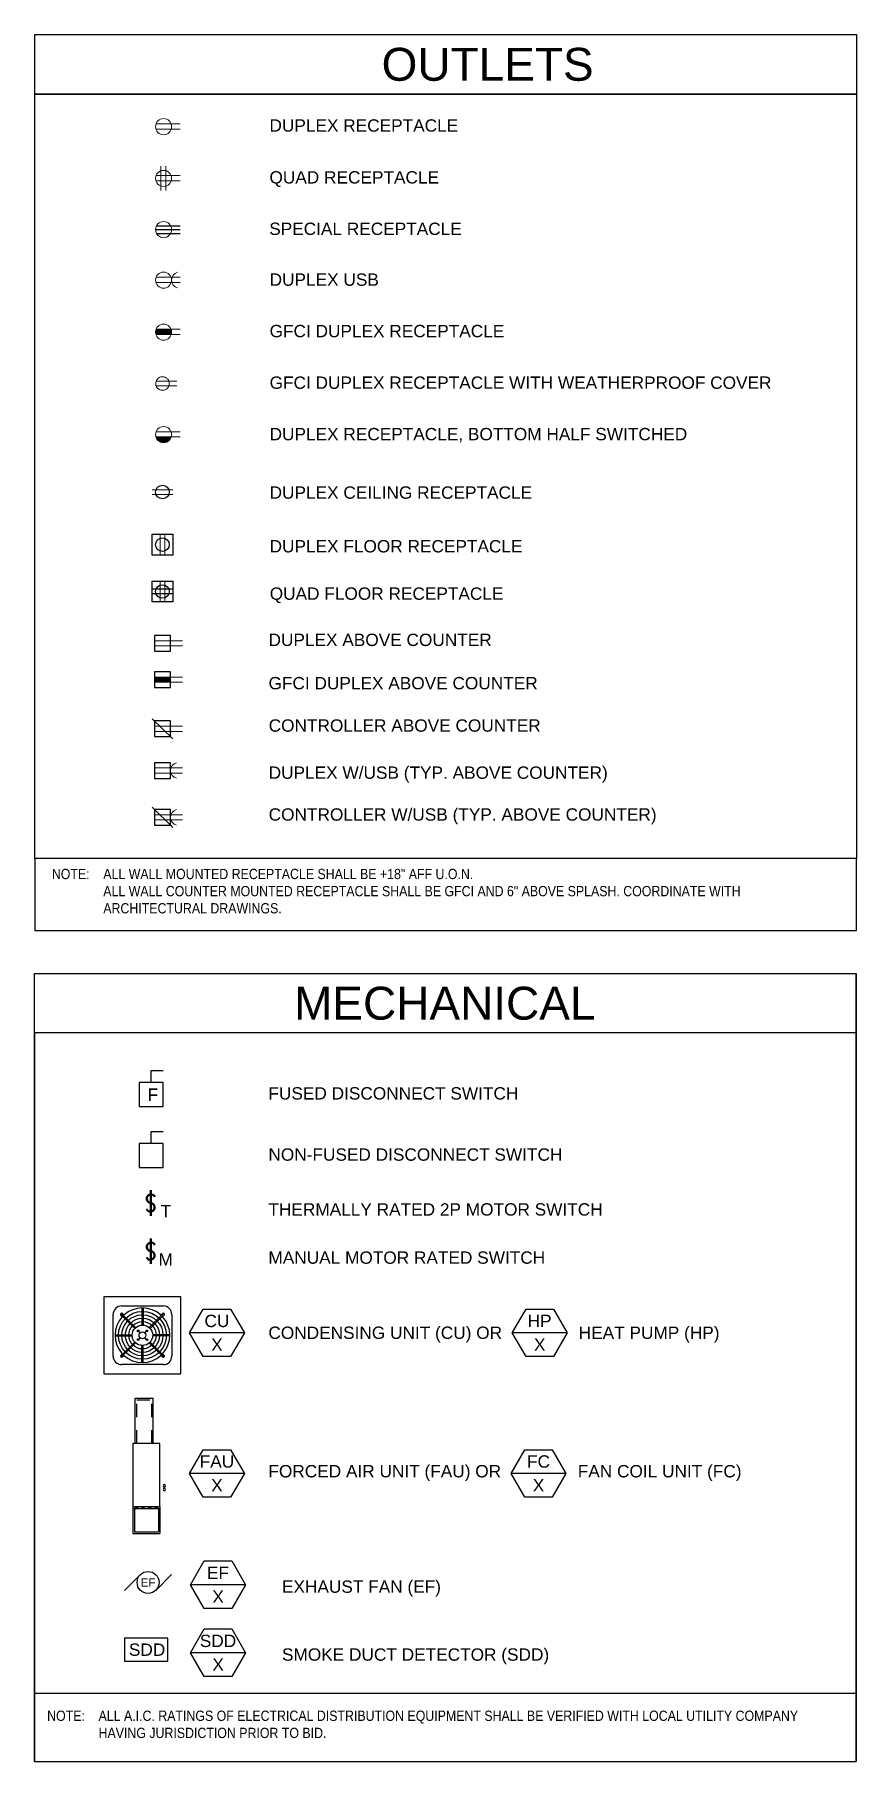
# Paper-space layout 'E-0.2' of a CAD drawing. Header units: inches. Extents: x 0.5 to 40.8, y 0.5 to 29.5.
# Drawn here: x 9.84 to 16.09, y 13.62 to 26.74 of the extents above; entities that cross this region are included whole.
import ezdxf
from ezdxf.enums import TextEntityAlignment as Align

# ---------------------------------------------------------------- set-up
doc = ezdxf.new("R2010")
doc.units = ezdxf.units.IN
doc.header["$LTSCALE"] = 24
doc.header["$MEASUREMENT"] = 0
doc.linetypes.add('HIDDEN2', pattern=[0.1875, 0.125, -0.0625])
for name, color, linetype in [('E-RECEP', 6, 'Continuous'), ('E-SYM', 6, 'Continuous'), ('E-SYM3', 6, 'Continuous'), ('E-TEXT', 2, 'Continuous'), ('E-TXT1', 2, 'Continuous'), ('E-TXT3', 2, 'Continuous'), ('E_RECP', 6, 'Continuous'), ('E_TEXT', 2, 'Continuous'), ('M_TEXT', 2, 'Continuous'), ('MECH_EQUIP', 5, 'Continuous')]:
    doc.layers.add(name, color=color, linetype=linetype)
doc.layers.add('E-SWITCH', color=6, linetype='Continuous', lineweight=50)
doc.styles.add('ARC-TEXT', font='arial.ttf', dxfattribs={"width": 0.86, "height": 4.5})
doc.styles.add('ArialMT', font='arial.ttf')
doc.styles.add('GEC', font='arial.ttf')

# ---------------------------------------------------------------- blocks, each defined once
blk = doc.blocks.new('*U225')
h = blk.add_hatch(color=256)
edge = h.paths.add_edge_path()
edge.add_arc((13.84, -13.9), 0.393, 0, 360)
h = blk.add_hatch(color=256)
edge = h.paths.add_edge_path()
edge.add_arc((17.24, -13.91), 0.393, 0, 360)
h = blk.add_hatch(color=256)
edge = h.paths.add_edge_path()
edge.add_arc((13.83, -17.33), 0.393, 0, 360)
h = blk.add_hatch(color=256)
edge = h.paths.add_edge_path()
edge.add_arc((17.24, -17.33), 0.393, 0, 360)
at = {"color": 2}
for p, q in [((32.47, 1.28), (-1.28, 1.28)), ((-1.28, 1.28), (-1.28, -32.47)), ((32.47, -32.47), (32.47, 1.28)), ((-1.28, -32.47), (32.47, -32.47))]:
    blk.add_line(p, q, dxfattribs=at)
at = {"color": 1}
for p, q in [((5.95, -6.3), (12.24, -12.59)), ((6.76, -7.47), (6.07, -6.78)), ((6.3, -5.95), (12.59, -12.24)), ((7.47, -6.76), (6.78, -6.07)), ((15.34, -3.6), (15.34, -11.1)), ((15.84, -3.6), (15.84, -11.1)), ((24.89, -5.95), (18.59, -12.24)), ((25.24, -6.3), (18.95, -12.59)), ((23.72, -6.76), (24.41, -6.07)), ((24.43, -7.47), (25.11, -6.78)), ((14.53, -14.53), (13.95, -13.96)), ((16.65, -14.53), (17.23, -13.96)), ((3.6, -15.34), (11.1, -15.34)), ((3.6, -15.84), (11.1, -15.84)), ((5.95, -24.89), (12.24, -18.59)), ((6.3, -25.24), (12.59, -18.95)), ((14.53, -16.65), (13.95, -17.23)), ((15.34, -27.59), (15.34, -20.09)), ((15.84, -27.59), (15.84, -20.09)), ((16.65, -16.65), (17.23, -17.23)), ((24.89, -25.24), (18.59, -18.95)), ((25.24, -24.89), (18.95, -18.59)), ((27.59, -15.34), (20.09, -15.34)), ((27.59, -15.84), (20.09, -15.84)), ((6.76, -23.72), (6.07, -24.41)), ((7.47, -24.43), (6.78, -25.11)), ((23.72, -24.43), (24.41, -25.11)), ((24.43, -23.72), (25.11, -24.41))]:
    blk.add_line(p, q, dxfattribs=at)
for points in [[(2.72, -24.76), (2.72, -6.43)], [(6.43, -2.72), (24.76, -2.72)], [(28.47, -6.43), (28.47, -24.76)], [(24.76, -28.47), (6.43, -28.47)]]:
    blk.add_lwpolyline(points)
for centre, radius in [((15.59, -15.59), 10.5), ((15.59, -15.59), 9), ((15.59, -15.59), 7.5), ((15.59, -15.59), 6), ((15.59, -15.59), 4.5), ((13.68, -13.68), 0.393), ((15.59, -15.59), 1.5), ((17.51, -13.68), 0.393), ((13.68, -17.51), 0.393), ((17.51, -17.51), 0.393)]:
    blk.add_circle(centre, radius, dxfattribs=at)
for centre, radius, start, end in [((6.41, -6.41), 3.69, 89.76559, 180.23441), ((24.75, -6.44), 3.72, 0.10613, 89.89387), ((6.43, -24.76), 3.71, 179.974, 270.026), ((24.77, -24.77), 3.7, 269.83281, 0.16719)]:
    blk.add_arc(centre, radius, start, end)
for centre, radius, start, end in [((15.59, -15.59), 12, 137.38802, 222.61198), ((6.43, -6.43), 0.5, 45, 225), ((15.59, -15.59), 12, 47.38802, 132.61198), ((24.76, -6.43), 0.5, 315, 135), ((15.59, -15.59), 12, 317.38802, 42.61198), ((6.43, -24.76), 0.5, 135, 315), ((15.59, -15.59), 12, 227.38802, 312.61198), ((24.76, -24.76), 0.5, 225, 45)]:
    blk.add_arc(centre, radius, start, end, dxfattribs=at)
blk = doc.blocks.new('A$C0F06780D')
for p, q in [((4.99, 0), (9.99, 0)), ((9.99, 0), (9.99, 5))]:
    blk.add_line(p, q)
blk.add_lwpolyline([(-4.99, 4.99), (4.99, 4.99), (4.99, -4.99), (-4.99, -4.99)], close=True)
blk = doc.blocks.new('GE_FAU')
for p, q in [((0, 0), (18, 0)), ((0, -18), (0, 0)), ((18, -18), (18, 0)), ((1, -16.6), (1, -1)), ((1, -1), (17, -1)), ((17, -16.6), (17, -1)), ((0, -16.6), (18, -16.6)), ((1.5, -60), (1.5, -90)), ((13.5, -60), (13.5, -90)), ((1.5, -90), (13.5, -90))]:
    blk.add_line(p, q)
at = {"linetype": 'HIDDEN2'}
for p, q in [((0, -18), (4.5, -16.6)), ((4.5, -16.6), (9, -18)), ((9, -18), (13.5, -16.6)), ((13.5, -16.6), (18, -18)), ((2.5, -60), (2.5, -89)), ((12.5, -60), (12.5, -89)), ((2.5, -89), (12.5, -89))]:
    blk.add_line(p, q, dxfattribs=at)
blk.add_lwpolyline([(0, -60), (0, -18), (18, -18), (18, -60)], close=True)
for centre in [(20.9, -29.2), (20.9, -31.7)]:
    blk.add_circle(centre, 0.875)
blk = doc.blocks.new('GE_EQM_TAG')
blk.add_line((-10, 0), (10, 0))
blk.add_lwpolyline([(-5, 8.66), (-10, 0), (-5, -8.66), (5, -8.66), (10, 0), (5, 8.66)], close=True)
at = {"style": 'ARC-TEXT', "width": 1.00018}
for tag, p in [('EQM', (0, 4.33)), ('LABEL', (0, -4.33))]:
    blk.add_attdef(tag, text='', height=4.5, dxfattribs=at).set_placement(p, align=Align.MIDDLE_CENTER)
blk = doc.blocks.new('EXHAUST FAN')
at = {"layer": 'E-SYM'}
for p, q in [((-3.01, 2.64), (-8.57, -2.93)), ((3.01, -2.64), (8.57, 2.93))]:
    blk.add_line(p, q, dxfattribs=at)
blk.add_circle((0, 0), 4, dxfattribs=at)
at = {"layer": 'E-TEXT', "style": 'ArialMT'}
blk.add_attdef('FAN-SYMBOL', text='', height=3, dxfattribs=at).set_placement((0, 0), align=Align.MIDDLE_CENTER)
blk = doc.blocks.new('S-1_Gang(S)')
at = {"layer": 'E-SWITCH', "linetype": 'ByBlock'}
blk.add_line((0, 0), (0, 9.3), dxfattribs=at)
for centre, start, end in [((0.14, 6.22), 27.14422, 264.73166), ((-0.14, 3.08), 207.14422, 84.73166)]:
    blk.add_arc(centre, 1.57, start, end, dxfattribs=at)
at = {"layer": 'E-TEXT', "style": 'ArialMT'}
blk.add_attdef('SWITCH_LEG(A)', text='', height=4.5, dxfattribs=at).set_placement((5.11, 4.65), align=Align.MIDDLE_CENTER)
blk.add_attdef('NUM', text='', height=3, dxfattribs=at).set_placement((2.5, 8.25), align=Align.MIDDLE_LEFT)
blk = doc.blocks.new('DUPLEX_RECEPTACLE')
at = {"layer": 'E-TXT1', "linetype": 'Continuous', "lineweight": 0}
for p, q in [((-7.68, 0.82), (0, 0.82)), ((-7.68, -0.82), (0, -0.82))]:
    blk.add_line(p, q, dxfattribs=at)
for points in [[(-7.56, 0.74), (-7.68, 0.22), (-7.68, -0.26)], [(-2.92, 0.94), (-3.07, 1.24), (-3.25, 1.51), (-3.45, 1.74), (-3.67, 1.94), (-3.92, 2.11), (-4.18, 2.25), (-4.45, 2.35), (-4.73, 2.42), (-5.01, 2.45), (-5.3, 2.45), (-5.59, 2.43), (-5.87, 2.36), (-6.14, 2.27), (-6.41, 2.15), (-6.65, 1.99), (-6.88, 1.8), (-7.09, 1.58), (-7.28, 1.33), (-7.43, 1.05), (-7.56, 0.74)], [(-2.72, -0.02), (-2.76, 0.46), (-2.92, 0.94)], [(-7.68, -0.26), (-7.61, -0.63), (-7.5, -0.96), (-7.34, -1.27), (-7.16, -1.54), (-6.94, -1.78), (-6.7, -1.99), (-6.44, -2.16), (-6.16, -2.3), (-5.87, -2.4), (-5.56, -2.47), (-5.25, -2.5), (-4.94, -2.49), (-4.64, -2.44), (-4.34, -2.35), (-4.05, -2.23), (-3.78, -2.06), (-3.52, -1.86), (-3.29, -1.61), (-3.09, -1.31), (-2.92, -0.98)], [(-2.92, -0.98), (-2.76, -0.5), (-2.72, -0.02)]]:
    blk.add_lwpolyline(points, dxfattribs=at)
blk = doc.blocks.new('DUPLEX CEILING RECEPTACLE')
at = {"linetype": 'Continuous', "lineweight": 0}
for p, q in [((-3.8, 0.84), (3.8, 0.84)), ((-3.8, -0.84), (3.8, -0.84))]:
    blk.add_line(p, q, dxfattribs=at)
blk.add_circle((0, 0), 2.47)
blk = doc.blocks.new('DUPLEX FLOOR RECEPTACLE')
at = {"linetype": 'Continuous', "lineweight": 0}
for p, q in [((-0.84, 3.8), (-0.84, -3.8)), ((0.84, 3.8), (0.84, -3.8))]:
    blk.add_line(p, q, dxfattribs=at)
blk.add_lwpolyline([(-3.8, 3.8), (3.8, 3.8), (3.8, -3.8), (-3.8, -3.8)], close=True)
blk.add_circle((0, 0), 2.47)
blk = doc.blocks.new('DUPLEX USB')
at = {"linetype": 'Continuous', "lineweight": 0}
for p, q in [((-8.77, 0.94), (0, 0.94)), ((-8.83, -0.94), (0, -0.94))]:
    blk.add_line(p, q, dxfattribs=at)
blk.add_circle((-6.02, -0.09), 2.94, dxfattribs=at)
blk.add_arc((-0.14, -0.09), 2.94, 104.63176, 255.36824, dxfattribs=at)
blk = doc.blocks.new('QUAD RECEPTACLE')
at = {"linetype": 'Continuous', "lineweight": 0}
for p, q in [((-8.77, 0.94), (0, 0.94)), ((-7.05, -4.51), (-7.05, 4.33)), ((-5.16, -4.51), (-5.16, 4.33)), ((-8.83, -0.94), (0, -0.94))]:
    blk.add_line(p, q, dxfattribs=at)
blk.add_circle((-6.02, -0.09), 2.94, dxfattribs=at)
blk = doc.blocks.new('SPECIAL RECEPTACLE')
for p, q in [((-8.96, 0), (0, 0)), ((-8.61, 1.4), (0, 1.4)), ((-8.61, -1.4), (0, -1.4))]:
    blk.add_line(p, q)
at = {"linetype": 'Continuous', "lineweight": 0}
blk.add_circle((-6.02, 0), 2.94, dxfattribs=at)
blk = doc.blocks.new('GFCI DUPLEX')
at = {"linetype": 'Continuous', "lineweight": 0}
h = blk.add_hatch(color=256, dxfattribs=at)
h.dxf.hatch_style = 1
h.paths.add_polyline_path([(-8.77, 0.94, 0.089813), (-8.96, -0.09, 0.073847), (-8.83, -0.94), (-3.2, -0.94, 0.073847), (-3.08, -0.09, 0.089813), (-3.26, 0.94)])
for p, q in [((-8.77, 0.94), (0, 0.94)), ((-8.83, -0.94), (0, -0.94))]:
    blk.add_line(p, q, dxfattribs=at)
blk.add_circle((-6.02, -0.09), 2.94, dxfattribs=at)
blk = doc.blocks.new('DUPLEX HALF SWITCHED')
at = {"linetype": 'Continuous', "lineweight": 0}
h = blk.add_hatch(color=256, dxfattribs=at)
h.dxf.hatch_style = 1
h.paths.add_polyline_path([(-8.83, -0.94, 0.741395), (-3.2, -0.94)])
for p, q in [((-8.77, 0.94), (0, 0.94)), ((-8.83, -0.94), (0, -0.94))]:
    blk.add_line(p, q, dxfattribs=at)
blk.add_circle((-6.02, -0.09), 2.94, dxfattribs=at)
blk = doc.blocks.new('DUPLEX ABOVE COUNTER')
at = {"linetype": 'Continuous', "lineweight": 0}
for p, q in [((-10.28, 0.94), (0, 0.94)), ((-10.28, -0.94), (0, -0.94))]:
    blk.add_line(p, q, dxfattribs=at)
blk.add_lwpolyline([(-10.28, -2.85), (-4.4, -2.85), (-4.4, 2.85), (-10.28, 2.85)], close=True)
blk = doc.blocks.new('CONTROLLER ABOVE COUNTER')
blk.add_line((-11.14, 3.69), (-3.53, -3.69))
at = {"linetype": 'Continuous', "lineweight": 0}
for p, q in [((-10.28, 0.94), (0, 0.94)), ((-10.28, -0.94), (0, -0.94))]:
    blk.add_line(p, q, dxfattribs=at)
blk.add_lwpolyline([(-10.28, -2.85), (-4.4, -2.85), (-4.4, 2.85), (-10.28, 2.85)], close=True)
blk = doc.blocks.new('DUPLEX W_USB ABV COUNTER')
at = {"linetype": 'Continuous', "lineweight": 0}
for p, q in [((-10.28, 0.94), (0, 0.94)), ((-10.28, -0.94), (0, -0.94))]:
    blk.add_line(p, q, dxfattribs=at)
blk.add_lwpolyline([(-10.28, -2.85), (-4.4, -2.85), (-4.4, 2.85), (-10.28, 2.85)], close=True)
blk.add_arc((-1.46, 0), 2.94, 104.63176, 255.36824, dxfattribs=at)
blk = doc.blocks.new('CONTROLLER W_USB ABV COUNTER')
blk.add_line((-11.14, 3.69), (-3.53, -3.69))
at = {"linetype": 'Continuous', "lineweight": 0}
for p, q in [((-10.28, 0.94), (0, 0.94)), ((-10.28, -0.94), (0, -0.94))]:
    blk.add_line(p, q, dxfattribs=at)
blk.add_lwpolyline([(-10.28, -2.85), (-4.4, -2.85), (-4.4, 2.85), (-10.28, 2.85)], close=True)
blk.add_arc((-1.46, 0), 2.94, 104.63176, 255.36824, dxfattribs=at)
blk = doc.blocks.new('DUPLEX')
at = {"linetype": 'Continuous', "lineweight": 0}
for p, q in [((-8.77, 0.94), (0, 0.94)), ((-8.83, -0.94), (0, -0.94))]:
    blk.add_line(p, q, dxfattribs=at)
blk.add_circle((-6.02, -0.09), 2.94, dxfattribs=at)
blk = doc.blocks.new('QUAD REC')
at = {"layer": 'E_RECP'}
for points in [[(8.534, 16.659), (8.376, 16.659)], [(8.534, 16.624), (8.376, 16.624)]]:
    blk.add_lwpolyline(points, dxfattribs=at)
at = {"layer": 'E_RECP', "xscale": 0.02083333333333333, "yscale": 0.02083333333333333, "zscale": 0.02083333333333333}
blk.add_blockref('DUPLEX FLOOR RECEPTACLE', (8.455, 16.641), dxfattribs=at)

psp = doc.layouts.new('E-0.2')

# ---------------------------------------------------------------- hatches: boundary and pattern name
at = {"layer": 'E_RECP'}
h = psp.add_hatch(color=256, dxfattribs=at)
h.dxf.hatch_style = 1
h.paths.add_polyline_path([(10.875, 21.823), (10.875, 21.862), (10.753, 21.862), (10.753, 21.823)])

# ---------------------------------------------------------------- linework, layer by layer
at = {"layer": 'E-TXT1'}
for p, q in [((9.844, 26.291), (16.086, 26.291)), ((16.085, 19.158), (16.085, 19.158))]:
    psp.add_line(p, q, dxfattribs=at)
for points in [[(9.844, 26.744), (16.086, 26.744), (16.086, 26.291), (9.844, 26.291)], [(9.844, 26.291), (16.086, 26.291), (16.086, 20.484), (9.844, 20.484)], [(9.842, 19.611), (16.085, 19.611), (16.085, 19.158), (9.842, 19.158)], [(16.085, 19.611), (16.085, 19.611), (16.085, 19.158), (16.085, 19.158)], [(9.842, 19.158), (9.842, 19.158), (9.842, 13.623), (9.842, 13.623)], [(16.085, 19.158), (16.085, 19.158), (16.085, 13.623), (16.085, 13.623)]]:
    psp.add_lwpolyline(points, close=True, dxfattribs=at)
at = {"layer": 'M_TEXT'}
for points in [[(9.844, 19.937), (16.086, 19.937), (16.086, 20.484), (9.844, 20.484)], [(10.527, 14.385), (10.854, 14.385), (10.854, 14.56), (10.527, 14.56)], [(9.842, 13.623), (16.085, 13.623), (16.085, 14.138), (9.842, 14.138)]]:
    psp.add_lwpolyline(points, close=True, dxfattribs=at)

# ---------------------------------------------------------------- block references
at = {"xscale": 0.02083333333333333, "yscale": 0.02083333333333333, "zscale": 0.02083333333333333}
psp.add_blockref('EXHAUST FAN', (10.705, 14.983), dxfattribs=at).add_auto_attribs({'FAN-SYMBOL': 'EF'})
at = {"layer": 'E-RECEP', "xscale": 0.02083333333333333, "yscale": 0.02083333333333333, "zscale": 0.02083333333333333}
psp.add_blockref('DUPLEX_RECEPTACLE', (10.923, 24.093), dxfattribs=at)
at = {"layer": 'E-SYM3', "xscale": -0.01829531762098359, "yscale": 0.01829531762098359, "zscale": 0.01829531762098359, "rotation": 270}
for p in [(10.728, 18.69), (10.728, 18.226)]:
    psp.add_blockref('A$C0F06780D', p, dxfattribs=at)
at = {"layer": 'E-SYM3'}
ref = psp.add_blockref('S-1_Gang(S)', (10.725, 17.769), dxfattribs=dict(at, xscale=0.02083333333333333, yscale=0.02083333333333333, zscale=0.02083333333333333))
ref.add_attrib('SWITCH_LEG(A)', 'T', dxfattribs={"layer": 'E-TEXT', "height": 0.0938, "style": 'ArialMT'}).set_placement((10.839, 17.85), align=Align.TOP_CENTER)
ref = psp.add_blockref('S-1_Gang(S)', (10.725, 17.403), dxfattribs=dict(at, xscale=0.02083333333333333, yscale=0.02083333333333333, zscale=0.02083333333333333))
ref.add_attrib('SWITCH_LEG(A)', 'M', dxfattribs={"layer": 'E-TEXT', "height": 0.0938, "style": 'ArialMT'}).set_placement((10.839, 17.484), align=Align.TOP_CENTER)
at = {"layer": 'E_RECP', "xscale": 0.02083333333333333, "yscale": 0.02083333333333333, "zscale": 0.02083333333333333}
for name, p in [('DUPLEX', (10.948, 26.046)), ('QUAD RECEPTACLE', (10.948, 25.653)), ('SPECIAL RECEPTACLE', (10.948, 25.262)), ('DUPLEX USB', (10.948, 24.88)), ('GFCI DUPLEX', (10.948, 24.485)), ('DUPLEX HALF SWITCHED', (10.948, 23.706)), ('DUPLEX CEILING RECEPTACLE', (10.814, 23.268)), ('DUPLEX FLOOR RECEPTACLE', (10.814, 22.868)), ('DUPLEX ABOVE COUNTER', (10.967, 22.119)), ('DUPLEX ABOVE COUNTER', (10.967, 21.842)), ('CONTROLLER ABOVE COUNTER', (10.967, 21.469)), ('DUPLEX W_USB ABV COUNTER', (10.967, 21.152)), ('CONTROLLER W_USB ABV COUNTER', (10.967, 20.796))]:
    psp.add_blockref(name, p, dxfattribs=at)
at = {"layer": 'E_RECP'}
psp.add_blockref('QUAD REC', (2.359, 5.871), dxfattribs=at)
at = {"layer": 'M_TEXT'}
ref = psp.add_blockref('GE_EQM_TAG', (11.228, 16.88), dxfattribs=dict(at, xscale=-0.02083333333333333, yscale=0.02083333333333333, zscale=0.02083333333333333))
ref.add_attrib('LABEL', 'X', dxfattribs={"layer": '0', "height": 0.0938, "style": 'ARC-TEXT', "width": 1.00018}).set_placement((11.228, 16.79), align=Align.MIDDLE_CENTER)
ref.add_attrib('EQM', 'CU', dxfattribs={"layer": '0', "height": 0.0938, "style": 'ARC-TEXT', "width": 1.00018}).set_placement((11.228, 16.97), align=Align.MIDDLE_CENTER)
ref = psp.add_blockref('GE_EQM_TAG', (13.68, 16.88), dxfattribs=dict(at, xscale=-0.02083333333333333, yscale=0.02083333333333333, zscale=0.02083333333333333))
ref.add_attrib('LABEL', 'X', dxfattribs={"layer": '0', "height": 0.0938, "style": 'ARC-TEXT', "width": 1.00018}).set_placement((13.68, 16.79), align=Align.MIDDLE_CENTER)
ref.add_attrib('EQM', 'HP', dxfattribs={"layer": '0', "height": 0.0938, "style": 'ARC-TEXT', "width": 1.00018}).set_placement((13.679, 16.97), align=Align.MIDDLE_CENTER)
at = {"layer": 'M_TEXT', "xscale": -0.01141324299896403, "yscale": 0.01141324299896403, "zscale": 0.01141324299896403, "rotation": 180}
psp.add_blockref('GE_FAU', (10.59, 15.355), dxfattribs=at)
at = {"layer": 'M_TEXT'}
ref = psp.add_blockref('GE_EQM_TAG', (11.228, 15.811), dxfattribs=dict(at, xscale=-0.02083333333333333, yscale=0.02083333333333333, zscale=0.02083333333333333))
ref.add_attrib('LABEL', 'X', dxfattribs={"layer": '0', "height": 0.0938, "style": 'ARC-TEXT', "width": 1.00018}).set_placement((11.228, 15.721), align=Align.MIDDLE_CENTER)
ref.add_attrib('EQM', 'FAU', dxfattribs={"layer": '0', "height": 0.0938, "style": 'ARC-TEXT', "width": 1.00018}).set_placement((11.228, 15.902), align=Align.MIDDLE_CENTER)
ref = psp.add_blockref('GE_EQM_TAG', (13.671, 15.811), dxfattribs=dict(at, xscale=-0.02083333333333333, yscale=0.02083333333333333, zscale=0.02083333333333333))
ref.add_attrib('LABEL', 'X', dxfattribs={"layer": '0', "height": 0.0938, "style": 'ARC-TEXT', "width": 1.00018}).set_placement((13.671, 15.721), align=Align.MIDDLE_CENTER)
ref.add_attrib('EQM', 'FC', dxfattribs={"layer": '0', "height": 0.0938, "style": 'ARC-TEXT', "width": 1.00018}).set_placement((13.671, 15.902), align=Align.MIDDLE_CENTER)
at = {"layer": 'M_TEXT', "color": 8}
ref = psp.add_blockref('GE_EQM_TAG', (11.236, 14.966), dxfattribs=dict(at, xscale=-0.02083333333333333, yscale=0.02083333333333333, zscale=0.02083333333333333))
ref.add_attrib('LABEL', 'X', dxfattribs={"layer": '0', "height": 0.0938, "style": 'ARC-TEXT', "width": 1.00018}).set_placement((11.237, 14.875), align=Align.MIDDLE_CENTER)
ref.add_attrib('EQM', 'EF', dxfattribs={"layer": '0', "height": 0.0938, "style": 'ARC-TEXT', "width": 1.00018}).set_placement((11.236, 15.056), align=Align.MIDDLE_CENTER)
ref = psp.add_blockref('GE_EQM_TAG', (11.236, 14.449), dxfattribs=dict(at, xscale=-0.02083333333333333, yscale=0.02083333333333333, zscale=0.02083333333333333))
ref.add_attrib('LABEL', 'X', dxfattribs={"layer": '0', "height": 0.0938, "style": 'ARC-TEXT', "width": 1.00018}).set_placement((11.237, 14.359), align=Align.MIDDLE_CENTER)
ref.add_attrib('EQM', 'SDD', dxfattribs={"layer": '0', "height": 0.0938, "style": 'ARC-TEXT', "width": 1.00018}).set_placement((11.236, 14.539), align=Align.MIDDLE_CENTER)
at = {"layer": 'MECH_EQUIP', "xscale": 0.01732262802755161, "yscale": 0.01732262802755161, "zscale": 0.01732262802755161}
psp.add_blockref('*U225', (10.392, 17.131), dxfattribs=at)

# ---------------------------------------------------------------- texts
at = {"layer": 'E-TXT1', "style": 'GEC'}
for s, p in [('OUTLETS', (12.479, 26.393)), ('MECHANICAL', (11.814, 19.259))]:
    psp.add_text(s, height=0.25, dxfattribs=at).set_placement(p)
at = {"layer": 'E-TXT3', "attachment_point": 1, "style": 'GEC'}
for s, insert, char_height, width in [('DUPLEX RECEPTACLE', (11.627, 26.1), 0.09375, 4.01529), ('QUAD RECEPTACLE', (11.627, 25.706), 0.09375, 4.2143), ('SPECIAL RECEPTACLE', (11.625, 25.315), 0.09375, 4.2143), ('DUPLEX USB', (11.628, 24.929), 0.0938, 4.2143), ('GFCI DUPLEX RECEPTACLE', (11.628, 24.538), 0.09375, 4.2143), ('GFCI DUPLEX RECEPTACLE WITH WEATHERPROOF COVER', (11.628, 24.146), 0.09375, 4.2143), ('DUPLEX RECEPTACLE, BOTTOM HALF SWITCHED', (11.628, 23.755), 0.09375, 4.2143), ('DUPLEX CEILING RECEPTACLE', (11.628, 23.311), 0.09375, 4.2143), ('DUPLEX FLOOR RECEPTACLE', (11.628, 22.903), 0.09375, 4.2143), ('QUAD FLOOR RECEPTACLE', (11.629, 22.543), 0.09375, 4.2143), ('F', (10.701, 18.736), 0.0938, 4.01529), ('FUSED DISCONNECT SWITCH', (11.619, 18.746), 0.09375, 4.01529), ('NON-FUSED DISCONNECT SWITCH', (11.619, 18.281), 0.09375, 4.01529), ('THERMALLY RATED 2P MOTOR SWITCH', (11.619, 17.864), 0.09375, 4.01529), ('MANUAL MOTOR RATED SWITCH', (11.619, 17.498), 0.09375, 4.01529), ('CONDENSING UNIT (CU) OR                HEAT PUMP (HP)', (11.619, 16.927), 0.09375, 4.01529), ('FORCED AIR UNIT (FAU) OR                FAN COIL UNIT (FC)', (11.619, 15.875), 0.09375, 4.01529), ('EXHAUST FAN (EF)', (11.722, 14.998), 0.09375, 3.82292), ('SDD', (10.559, 14.519), 0.0938, 4.01529), ('SMOKE DUCT DETECTOR (SDD)', (11.722, 14.482), 0.09375, 3.82292)]:
    psp.add_mtext(s, dxfattribs=dict(at, insert=insert, char_height=char_height, width=width))
at = {"layer": 'E_TEXT', "style": 'GEC'}
for s, p in [('DUPLEX ABOVE COUNTER', (11.62, 22.098)), ('GFCI DUPLEX ABOVE COUNTER', (11.62, 21.769)), ('CONTROLLER ABOVE COUNTER', (11.621, 21.447)), ('DUPLEX W/USB (TYP. ABOVE COUNTER)', (11.621, 21.089)), ('CONTROLLER W/USB (TYP. ABOVE COUNTER)', (11.621, 20.771))]:
    psp.add_text(s, height=0.09375, rotation=0.0005, dxfattribs=at).set_placement(p)
at = {"layer": 'M_TEXT', "char_height": 0.078125, "attachment_point": 1, "style": 'ARC-TEXT'}
for s, width, insert in [('\\pi-0.39063,l0.46875,t0.46875;NOTE:^IALL WALL MOUNTED RECEPTACLE SHALL BE +18" AFF U.O.N.\\P\\pi0,tz;ALL WALL COUNTER MOUNTED RECEPTACLE SHALL BE GFCI AND 6" ABOVE SPLASH. COORDINATE WITH ARCHITECTURAL DRAWINGS.', 5.87604, (9.896, 20.405)), ('\\pi-0.39063,l0.46875,t0.46875;NOTE:^IALL A.I.C. RATINGS OF ELECTRICAL DISTRIBUTION EQUIPMENT SHALL BE VERIFIED WITH LOCAL UTILITY COMPANY HAVING JURISDICTION PRIOR TO BID.', 6.01443, (9.86, 14.009))]:
    psp.add_mtext_dynamic_manual_height_columns(s, width=width, gutter_width=22.5, heights=[0], dxfattribs=dict(at, insert=insert))

doc.saveas('drawing.dxf')
